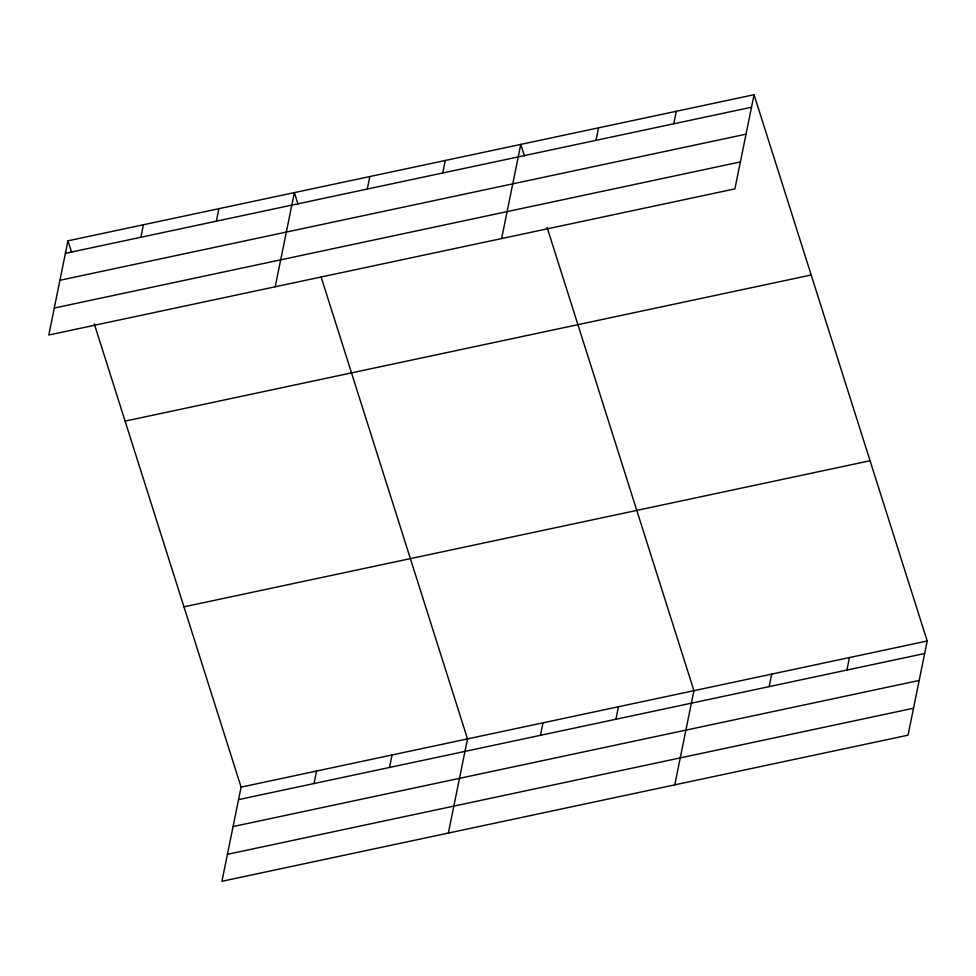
<?xml version="1.0" encoding="UTF-8"?>
<svg xmlns="http://www.w3.org/2000/svg" width="976" height="976" viewBox="0 0 976 976"><rect width="100%" height="100%" fill="white"/><g stroke="black" fill="none" stroke-linecap="round" stroke-linejoin="round"><path stroke-width="1.46" d="M67.954 240.828L48.8 335L734.904 188.88L754.058 94.721L67.954 240.828L71.59 252.272M140.886 237.253L143.423 224.761M216.355 221.186L218.905 208.681M275.208 286.773L294.374 192.614L297.997 204.057M94.257 323.812L241.096 787.12L221.942 881.279L908.046 735.172L927.2 641L754.058 94.721M367.293 189.039L369.843 176.546M314.028 783.545L316.566 771.04M442.775 172.972L445.312 160.467M389.497 767.478L392.047 754.973M501.627 238.559L520.781 144.399L524.417 155.843M448.35 833.065L467.516 738.905L321.128 277.025M595.994 140.337L598.544 127.844M540.436 735.331L542.985 722.826M673.757 123.781L676.295 111.276M615.917 719.251L618.455 706.758M674.77 784.85L693.924 690.679L547.085 227.384M769.137 686.628L771.687 674.123M846.9 670.061L849.437 657.568M65.416 253.333L751.52 107.226M59.926 280.283L746.03 134.176M54.278 308.05L740.381 161.931M125.099 421.107L811.19 274.988M183.964 606.84L870.067 460.733M241.096 787.12L927.2 641M238.559 799.612L924.662 653.505M233.069 826.562L919.172 680.455M227.42 854.329L913.524 708.222"/></g></svg>
